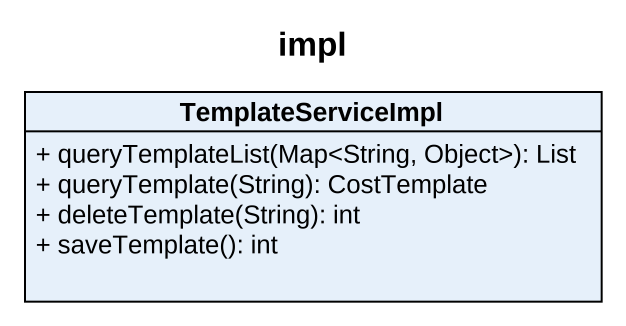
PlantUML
@startuml
title impl
hide circle
hide empty members
skinparam classAttributeIconSize 0
class TemplateServiceImpl {
  + queryTemplateList(Map<String, Object>): List
  + queryTemplate(String): CostTemplate
  + deleteTemplate(String): int
  + saveTemplate(): int
}
@enduml
